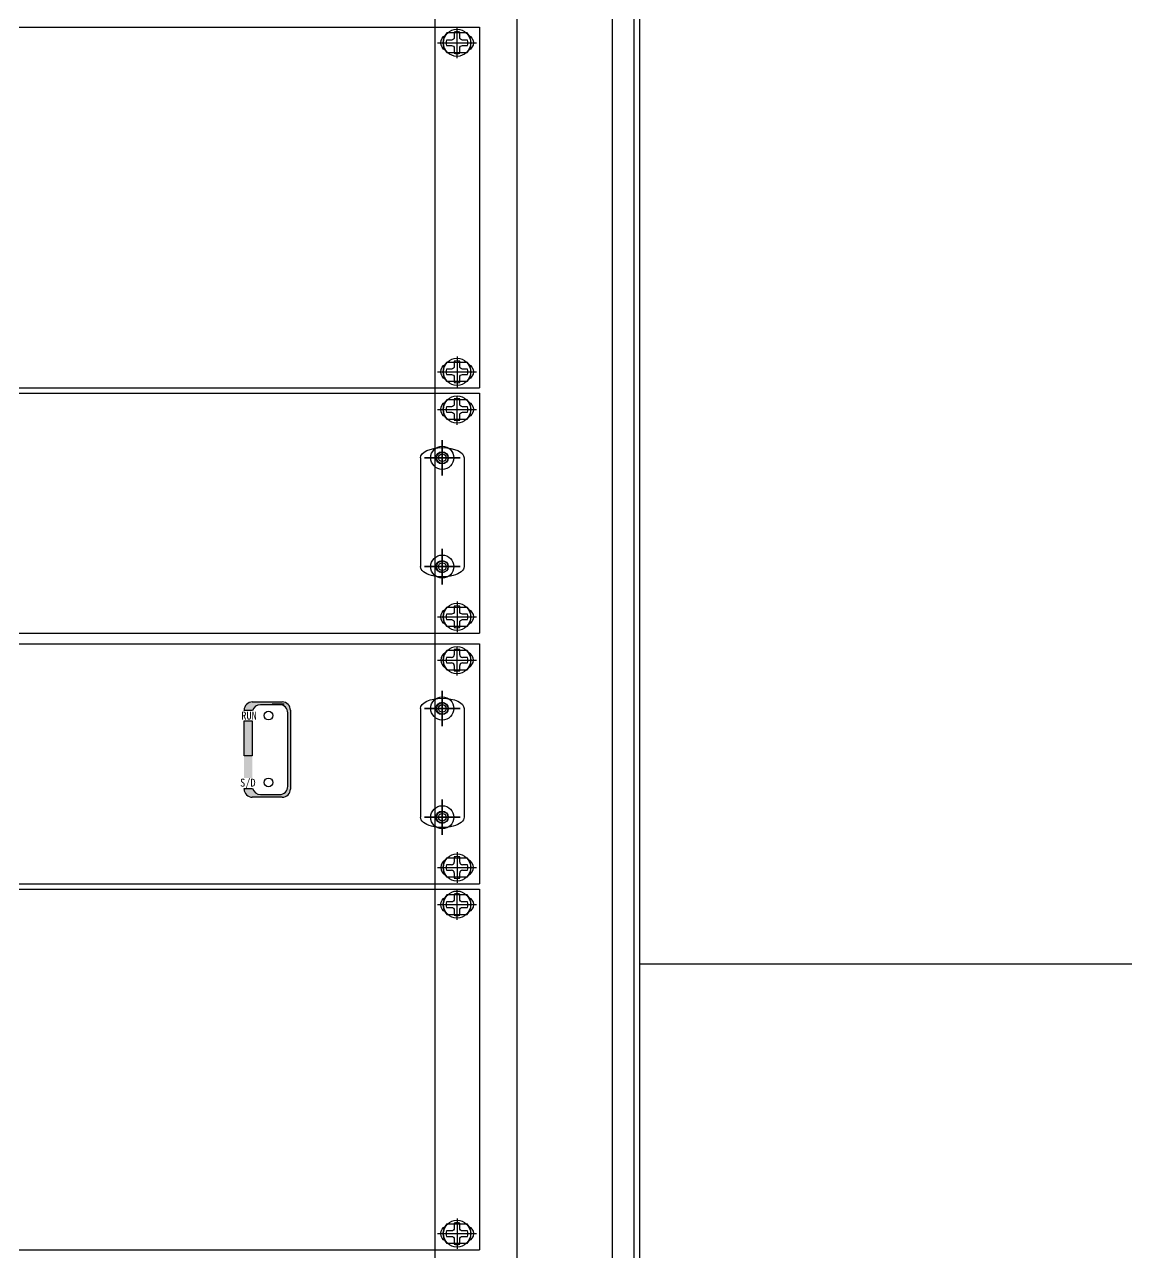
# Model space of a CAD drawing. Header units: millimetres. Extents: x 0 to 2521, y -5 to 594.
# Drawn here: x 2161.04 to 2180.12, y 376.96 to 398.23 of the extents above; entities that cross this region are included whole.
import ezdxf
from ezdxf.enums import TextEntityAlignment as Align

# ---------------------------------------------------------------- set-up
doc = ezdxf.new("R2010")
doc.units = ezdxf.units.MM
doc.header["$LTSCALE"] = 10
doc.layers.add('TT-WAVE-REPT', color=4, linetype='Continuous')
doc.layers.add('TT-WIRE-EQPM', color=2, linetype='Continuous')
doc.styles.add('굴림체', font='GulimChe.ttf')

msp = doc.modelspace()

# ---------------------------------------------------------------- hatches: boundary and pattern name
at = {"layer": 'TT-WIRE-EQPM'}
h = msp.add_hatch(color=256, dxfattribs=at)
h.paths.add_polyline_path([(2164.843204322682, 385.756642053962), (2164.843204322682, 386.1672476978913), (2164.984630147581, 386.1672476978913), (2164.984630147581, 385.756642053962)], flags=17)
h.paths.add_polyline_path([(2164.843204322682, 385.1779693975199), (2164.843204322682, 385.5750394442113), (2164.984630147581, 385.5750394442113), (2164.984630147581, 385.1779693975199)], flags=17)
edge = h.paths.add_edge_path()
edge.add_arc((2165.126055972481, 385.0344205054759), 0.1414258248993105, 195.7847228471879, 270)
edge.add_line((2165.126055972481, 384.8929946805765), (2165.457274229429, 384.8929946805765))
edge.add_arc((2165.457274229429, 385.0344205054759), 0.1414258248995036, 270, 360)
edge.add_line((2165.598700054328, 385.0344205054759), (2165.598700054328, 386.3072529295715))
edge.add_arc((2165.457274229429, 386.3072529295715), 0.1414258248995036, 0, 90)
edge.add_line((2165.457274229429, 386.4486787544709), (2165.126055972481, 386.4486787544709))
edge.add_arc((2165.126055972481, 386.3072529295717), 0.1414258248994072, 90.00000000006948, 163.4668572602531)
edge.add_line((2164.990477357891, 386.3474984661496), (2164.843204322681, 386.3474984661496))
edge.add_line((2164.843204322682, 386.3474984661496), (2164.843204322682, 386.3543948712046))
edge.add_arc((2164.984630147581, 386.3543948712045), 0.1414258248995036, 90, 180, ccw=False)
edge.add_line((2164.984630147581, 386.4958206961041), (2165.504416171062, 386.4958206961041))
edge.add_arc((2165.504416171062, 386.3543948712045), 0.1414258248995036, 0, 90, ccw=False)
edge.add_line((2165.645841995962, 386.3543948712045), (2165.645841995962, 384.9872785638425))
edge.add_arc((2165.504416171062, 384.9872785638427), 0.1414258248995036, -90, 0, ccw=False)
edge.add_line((2165.504416171062, 384.8458527389433), (2164.984630147582, 384.8458527389433))
edge.add_arc((2164.984630147581, 384.9872785638427), 0.1414258248995036, 180, 270, ccw=False)
edge.add_line((2164.843204322682, 384.9872785638427), (2164.843204322682, 384.9959493328731))
edge.add_line((2164.843204322682, 384.9959493328733), (2164.989963236352, 384.9959493328733))
msp.add_hatch(color=256, dxfattribs=at).paths.add_polyline_path([(2164.843204322682, 385.5633341169177), (2164.984630147581, 385.5633341169177), (2164.984630147581, 386.1672476978915), (2164.843204322682, 386.1672476978913)])

# ---------------------------------------------------------------- linework, layer by layer
at = {"layer": 'TT-WAVE-REPT'}
msp.add_lwpolyline([(2171.688117999532, 381.9587540821522), (2236.949639406463, 381.9587540821523, 0.414213562373095), (2239.349639406462, 384.3587540821522), (2239.349639406462, 421.0926055805041)], format="xyb", dxfattribs=at)
at = {"layer": 'TT-WIRE-EQPM'}
for p, q in [((2171.216699331993, 421.4359312389469), (2171.216699331993, 337.287718926417)), ((2171.593834266024, 421.4359312389469), (2171.593834266024, 337.287718926417)), ((2171.688117999532, 421.4359312389469), (2171.688117999532, 337.287718926417)), ((2168.152477992996, 337.5234282601859), (2168.152477992996, 421.2002219051778)), ((2169.56673399561, 419.7152531024325), (2169.566733995611, 339.5033866638461)), ((2171.216699331993, 419.7152531024325), (2171.216699331993, 339.5033866638461)), ((2146.170207457299, 398.1837053032336), (2168.920908489475, 398.1837053032323)), ((2146.170207457299, 398.1837053032336), (2168.920908489475, 398.1837053032323)), ((2168.920908489475, 398.1837053032336), (2168.920908489475, 391.9373980368383)), ((2168.920908489475, 398.1837053032336), (2168.920908489475, 391.9373980368383)), ((2168.703241415012, 398.0847072258043), (2168.356019332829, 398.0847072258043)), ((2168.703241415012, 398.0847072258043), (2168.356019332829, 398.0847072258043)), ((2168.529630373921, 397.6510013627787), (2168.529630373921, 398.1789911090706)), ((2168.529630373921, 397.6510013627787), (2168.529630373921, 398.1789911090706)), ((2168.192565491243, 397.9149962359247), (2168.866695256598, 397.9149962359247)), ((2168.192565491243, 397.9149962359247), (2168.866695256598, 397.9149962359247)), ((2168.356019332829, 397.7452852460452), (2168.703241415012, 397.7452852460452)), ((2168.356019332829, 397.7452852460452), (2168.703241415012, 397.7452852460452)), ((2168.529630373921, 392.479530365614), (2168.529630373921, 391.9515406193223)), ((2168.529630373921, 392.479530365614), (2168.529630373921, 391.9515406193223)), ((2168.356019332829, 392.3852464823476), (2168.703241415013, 392.3852464823476)), ((2168.356019332829, 392.3852464823476), (2168.703241415013, 392.3852464823476)), ((2168.192565491244, 392.2155354924678), (2168.866695256598, 392.2155354924678)), ((2168.192565491244, 392.2155354924678), (2168.866695256598, 392.2155354924678)), ((2168.703241415013, 392.0458245025885), (2168.356019332829, 392.0458245025885)), ((2168.703241415013, 392.0458245025885), (2168.356019332829, 392.0458245025885)), ((2146.170207457299, 391.9373980368383), (2168.920908489475, 391.9373980368347)), ((2146.170207457299, 391.9373980368383), (2168.920908489475, 391.9373980368347)), ((2146.170207457435, 391.8431143033294), (2168.920908489611, 391.8431143033283)), ((2168.920908489611, 391.8431143033294), (2168.920908489611, 387.6899092454454)), ((2168.703241415149, 391.7323307404915), (2168.356019332964, 391.7323307404915)), ((2168.529630374056, 391.2986248774661), (2168.529630374056, 391.7936152646145)), ((2168.192565491379, 391.562619750612), (2168.866695256733, 391.562619750612)), ((2168.356019332964, 391.3929087607325), (2168.703241415149, 391.3929087607325)), ((2168.275063889237, 391.0322729072386), (2168.275063889237, 390.4194276660071)), ((2168.275063889237, 391.0322729072386), (2168.275063889237, 390.4194276660069)), ((2168.275063889237, 391.0322729072386), (2168.275063889237, 390.4194276660073)), ((2168.275063889237, 391.0322729072386), (2168.275063889237, 390.4194276660071)), ((2168.275063889237, 390.4194276660071), (2168.275063889237, 391.0322729072386)), ((2167.897928356172, 390.7258502866227), (2167.897928356172, 388.8401726212951)), ((2168.581486509852, 390.7258502866227), (2167.968641268621, 390.7258502866227)), ((2168.581486509852, 390.7258502866227), (2167.968641268621, 390.7258502866227)), ((2168.581486509852, 390.725850286623), (2167.968641268621, 390.725850286623)), ((2168.581486509852, 390.725850286623), (2167.968641268621, 390.725850286623)), ((2167.968641268621, 390.7258502866227), (2168.581486509852, 390.7258502866227)), ((2168.652199422303, 390.7258502866227), (2168.652199422303, 388.8401726212949)), ((2168.275063889237, 389.1465952419111), (2168.275063889237, 388.5337500006796)), ((2168.275063889237, 389.1465952419111), (2168.275063889237, 388.5337500006794)), ((2168.275063889237, 389.1465952419111), (2168.275063889237, 388.5337500006794)), ((2168.275063889237, 389.1465952419109), (2168.275063889237, 388.5337500006794)), ((2168.275063889237, 388.5337500006794), (2168.275063889237, 389.1465952419109)), ((2168.581486509852, 388.8401726212953), (2167.968641268621, 388.8401726212953)), ((2168.581486509852, 388.8401726212953), (2167.968641268621, 388.8401726212953)), ((2168.581486509852, 388.8401726212953), (2167.968641268621, 388.8401726212953)), ((2168.581486509852, 388.8401726212951), (2167.968641268621, 388.8401726212951)), ((2167.968641268621, 388.8401726212951), (2168.581486509852, 388.8401726212951)), ((2168.529630374058, 388.2343986713088), (2168.529630374058, 387.7064089250168)), ((2168.356019332965, 388.1401147880425), (2168.703241415149, 388.1401147880425)), ((2168.19256549138, 387.9704037981628), (2168.866695256735, 387.9704037981628)), ((2168.703241415149, 387.8006928082833), (2168.356019332965, 387.8006928082833)), ((2146.170207457435, 387.6899092454454), (2168.920908489611, 387.6899092454421)), ((2146.170207457441, 387.5013417784268), (2168.920908489607, 387.5013417784258)), ((2168.703241415144, 387.3905582155888), (2168.356019332959, 387.3905582155888)), ((2168.482488432415, 387.4034271805626), (2168.482488432415, 387.3151311089757)), ((2168.529630374052, 386.9568523525637), (2168.529630374052, 387.4518427397119)), ((2168.576772315682, 387.3151311089757), (2168.576772315682, 387.4034271805626)), ((2168.920908489607, 387.5013417784268), (2168.920908489607, 383.3481367205447)), ((2168.192565491374, 387.2208472257092), (2168.866695256729, 387.2208472257092)), ((2168.435346490782, 387.2679891673424), (2168.347050419196, 387.2679891673424)), ((2168.347050419196, 387.173705284076), (2168.435346490782, 387.173705284076)), ((2168.482488432415, 387.1265633424428), (2168.482488432415, 387.0382672708563)), ((2168.576772315682, 387.0382672708563), (2168.576772315682, 387.1265633424428)), ((2168.712210328902, 387.2679891673424), (2168.623914257315, 387.2679891673424)), ((2168.623914257315, 387.173705284076), (2168.712210328902, 387.173705284076)), ((2168.356019332959, 387.0511362358301), (2168.703241415144, 387.0511362358301)), ((2164.984630147581, 386.4958206961041), (2165.504416171062, 386.4958206961041)), ((2168.275063889233, 386.6905003823363), (2168.275063889233, 386.077655141105)), ((2168.275063889233, 386.6905003823363), (2168.275063889233, 386.077655141105)), ((2168.275063889233, 386.6905003823363), (2168.275063889233, 386.077655141105)), ((2168.275063889233, 386.6905003823363), (2168.275063889233, 386.077655141105)), ((2168.275063889233, 386.077655141105), (2168.275063889233, 386.6905003823363)), ((2164.843204322682, 386.3474984661496), (2164.843204322682, 386.3543948712047)), ((2164.990477357891, 386.3474984661496), (2164.843204322682, 386.3474984661496)), ((2165.457274229429, 386.4486787544709), (2165.126055972481, 386.4486787544709)), ((2165.330000978672, 386.4655260590621), (2165.535091041699, 386.4655260590621)), ((2165.598700054328, 385.0344205054759), (2165.598700054328, 386.3072529295715)), ((2165.645841995962, 386.3543948712047), (2165.645841995962, 384.9872785638427)), ((2167.897928356168, 386.3840777617208), (2167.897928356168, 384.4984000963939)), ((2168.581486509848, 386.3840777617208), (2167.968641268617, 386.3840777617208)), ((2168.581486509848, 386.3840777617204), (2167.968641268617, 386.3840777617204)), ((2168.581486509848, 386.3840777617208), (2167.968641268617, 386.3840777617208)), ((2168.581486509848, 386.3840777617208), (2167.968641268617, 386.3840777617208)), ((2167.968641268617, 386.3840777617208), (2168.581486509848, 386.3840777617208)), ((2168.652199422298, 386.3840777617204), (2168.652199422298, 384.4984000963937)), ((2164.843204322682, 385.5633341169177), (2164.843204322682, 386.1672476978915)), ((2164.843204322682, 386.1672476978915), (2164.984630147581, 386.1672476978915)), ((2164.984630147581, 386.1672476978915), (2164.984630147581, 385.5633341169177)), ((2164.984630147581, 385.5633341169177), (2164.843204322682, 385.5633341169177)), ((2164.843204322682, 384.9872785638427), (2164.843204322682, 384.9959493328733)), ((2164.843204322682, 384.9959493328733), (2164.989963236352, 384.9959493328733)), ((2165.504416171062, 384.8458527389433), (2164.984630147581, 384.8458527389433)), ((2165.126055972481, 384.8929946805765), (2165.457274229429, 384.8929946805765)), ((2168.275063889233, 384.8048227170096), (2168.275063889233, 384.1919774757783)), ((2168.275063889233, 384.8048227170096), (2168.275063889233, 384.1919774757783)), ((2168.275063889233, 384.8048227170096), (2168.275063889233, 384.1919774757783)), ((2168.275063889233, 384.8048227170094), (2168.275063889233, 384.1919774757783)), ((2168.275063889233, 384.1919774757783), (2168.275063889233, 384.8048227170094)), ((2168.581486509848, 384.4984000963942), (2167.968641268617, 384.4984000963942)), ((2168.581486509848, 384.4984000963939), (2167.968641268617, 384.4984000963939)), ((2168.581486509848, 384.4984000963939), (2167.968641268617, 384.4984000963939)), ((2168.581486509848, 384.4984000963939), (2167.968641268617, 384.4984000963939)), ((2167.968641268617, 384.4984000963939), (2168.581486509848, 384.4984000963939)), ((2168.35601933296, 383.7983422631414), (2168.703241415144, 383.7983422631414)), ((2168.482488432417, 383.811211228115), (2168.482488432417, 383.7229151565281)), ((2168.529630374052, 383.8926261464078), (2168.529630374052, 383.3646364001161)), ((2168.576772315683, 383.7229151565281), (2168.576772315683, 383.811211228115)), ((2168.192565491375, 383.628631273262), (2168.86669525673, 383.628631273262)), ((2168.435346490784, 383.6757732148951), (2168.347050419197, 383.6757732148951)), ((2168.347050419197, 383.5814893316289), (2168.435346490784, 383.5814893316289)), ((2168.482488432417, 383.5343473899956), (2168.482488432417, 383.4460513184086)), ((2168.576772315683, 383.4460513184086), (2168.576772315683, 383.5343473899956)), ((2168.712210328903, 383.6757732148951), (2168.623914257316, 383.6757732148951)), ((2168.623914257316, 383.5814893316289), (2168.712210328903, 383.5814893316289)), ((2146.17020745744, 383.3481367205447), (2168.920908489607, 383.3481367205412)), ((2168.703241415144, 383.4589202833826), (2168.35601933296, 383.4589202833826)), ((2146.170207457435, 383.2538529870358), (2168.920908489612, 383.2538529870347)), ((2146.170207457435, 383.2538529870358), (2168.920908489612, 383.2538529870347)), ((2168.703241415149, 383.1548549096067), (2168.356019332964, 383.1548549096067)), ((2168.703241415149, 383.1548549096067), (2168.356019332964, 383.1548549096067)), ((2168.529630374057, 382.7211490465812), (2168.529630374057, 383.2491387928731)), ((2168.529630374057, 382.7211490465812), (2168.529630374057, 383.2491387928731)), ((2168.920908489612, 383.2538529870358), (2168.920908489612, 377.0075457206405)), ((2168.920908489612, 383.2538529870358), (2168.920908489612, 377.0075457206405)), ((2168.192565491379, 382.9851439197271), (2168.866695256734, 382.9851439197271)), ((2168.192565491379, 382.9851439197271), (2168.866695256734, 382.9851439197271)), ((2168.356019332964, 382.8154329298476), (2168.703241415149, 382.8154329298476)), ((2168.356019332964, 382.8154329298476), (2168.703241415149, 382.8154329298476)), ((2168.356019332965, 377.4553941661498), (2168.70324141515, 377.4553941661498)), ((2168.356019332965, 377.4553941661498), (2168.70324141515, 377.4553941661498)), ((2168.529630374057, 377.5496780494162), (2168.529630374057, 377.0216883031244)), ((2168.529630374057, 377.5496780494162), (2168.529630374057, 377.0216883031244)), ((2168.19256549138, 377.2856831762702), (2168.866695256736, 377.2856831762702)), ((2168.19256549138, 377.2856831762702), (2168.866695256736, 377.2856831762702)), ((2146.170207457435, 377.0075457206405), (2168.920908489612, 377.0075457206372)), ((2146.170207457435, 377.0075457206405), (2168.920908489612, 377.0075457206372)), ((2168.70324141515, 377.1159721863909), (2168.356019332965, 377.1159721863909)), ((2168.70324141515, 377.1159721863909), (2168.356019332965, 377.1159721863909))]:
    msp.add_line(p, q, dxfattribs=at)
for points in [[(2168.333205617163, 397.7847027923314, -0.663324958351864), (2168.333205617163, 398.0452896795178)], [(2168.333205617163, 397.7847027923314, -0.663324958351864), (2168.333205617163, 398.0452896795178)], [(2168.726055130655, 398.0452896795243, -0.6633249584375194), (2168.726055130655, 397.7847027923248)], [(2168.726055130655, 398.0452896795243, -0.6633249584375194), (2168.726055130655, 397.7847027923248)], [(2168.333205617164, 392.0852420488746, -0.663324958351864), (2168.333205617164, 392.3458289360611)], [(2168.333205617164, 392.0852420488746, -0.663324958351864), (2168.333205617164, 392.3458289360611)], [(2168.726055130657, 392.3458289360678, -0.6633249584375194), (2168.726055130657, 392.0852420488678)], [(2168.726055130657, 392.3458289360678, -0.6633249584375194), (2168.726055130657, 392.0852420488678)], [(2168.3332056173, 391.4323263070187, -0.663324958351864), (2168.3332056173, 391.6929131942049)], [(2168.726055130792, 391.6929131942116, -0.6633249584375194), (2168.726055130792, 391.4323263070121)], [(2168.3332056173, 387.8401103545694, -0.663324958351864), (2168.3332056173, 388.1006972417559)], [(2168.726055130793, 388.1006972417624, -0.6633249584375194), (2168.726055130793, 387.8401103545628)], [(2168.3332056173, 382.8548504761338, -0.663324958351864), (2168.3332056173, 383.1154373633201)], [(2168.3332056173, 382.8548504761338, -0.663324958351864), (2168.3332056173, 383.1154373633201)], [(2168.726055130792, 383.1154373633267, -0.6633249584375194), (2168.726055130792, 382.8548504761272)], [(2168.726055130792, 383.1154373633267, -0.6633249584375194), (2168.726055130792, 382.8548504761272)], [(2168.333205617301, 377.1553897326769, -0.663324958351864), (2168.333205617301, 377.4159766198636)], [(2168.333205617301, 377.1553897326769, -0.663324958351864), (2168.333205617301, 377.4159766198636)], [(2168.726055130793, 377.41597661987, -0.6633249584375194), (2168.726055130793, 377.1553897326702)], [(2168.726055130793, 377.41597661987, -0.6633249584375194), (2168.726055130793, 377.1553897326702)]]:
    msp.add_lwpolyline(points, format="xyb", dxfattribs=at)
for points in [[(2168.435346490651, 397.962138177558), (2168.347050419064, 397.962138177558, 0.1270166537925512), (2168.347050419064, 397.8678542942915), (2168.435346490651, 397.8678542942915, -0.4142135623730951), (2168.482488432284, 397.8207123526583), (2168.482488432284, 397.7324162810713, 0.1270166537926981), (2168.57677231555, 397.7324162810713), (2168.57677231555, 397.8207123526583, -0.414213562373095), (2168.623914257184, 397.8678542942915), (2168.712210328771, 397.8678542942915, 0.1270166537925509), (2168.712210328771, 397.962138177558), (2168.623914257184, 397.962138177558, -0.4142135623730488), (2168.57677231555, 398.0092801191911), (2168.57677231555, 398.0975761907777, 0.127016653792698), (2168.482488432284, 398.0975761907777), (2168.482488432284, 398.0092801191911, -0.4142135623730605)], [(2168.435346490651, 397.962138177558), (2168.347050419064, 397.962138177558, 0.1270166537925512), (2168.347050419064, 397.8678542942915), (2168.435346490651, 397.8678542942915, -0.4142135623730951), (2168.482488432284, 397.8207123526583), (2168.482488432284, 397.7324162810713, 0.1270166537926981), (2168.57677231555, 397.7324162810713), (2168.57677231555, 397.8207123526583, -0.414213562373095), (2168.623914257184, 397.8678542942915), (2168.712210328771, 397.8678542942915, 0.1270166537925509), (2168.712210328771, 397.962138177558), (2168.623914257184, 397.962138177558, -0.4142135623730488), (2168.57677231555, 398.0092801191911), (2168.57677231555, 398.0975761907777, 0.127016653792698), (2168.482488432284, 398.0975761907777), (2168.482488432284, 398.0092801191911, -0.4142135623730605)], [(2168.435346490652, 392.262677434101), (2168.347050419065, 392.262677434101, 0.1270166537925512), (2168.347050419065, 392.1683935508346), (2168.435346490652, 392.1683935508346, -0.4142135623730951), (2168.482488432285, 392.1212516092014), (2168.482488432285, 392.0329555376146, 0.1270166537926981), (2168.576772315551, 392.0329555376146), (2168.576772315551, 392.1212516092014, -0.414213562373095), (2168.623914257185, 392.1683935508346), (2168.712210328772, 392.1683935508346, 0.1270166537925509), (2168.712210328772, 392.262677434101), (2168.623914257185, 392.262677434101, -0.4142135623730488), (2168.576772315551, 392.3098193757342), (2168.576772315551, 392.3981154473212, 0.127016653792698), (2168.482488432285, 392.3981154473212), (2168.482488432285, 392.3098193757342, -0.4142135623730605)], [(2168.435346490652, 392.262677434101), (2168.347050419065, 392.262677434101, 0.1270166537925512), (2168.347050419065, 392.1683935508346), (2168.435346490652, 392.1683935508346, -0.4142135623730951), (2168.482488432285, 392.1212516092014), (2168.482488432285, 392.0329555376146, 0.1270166537926981), (2168.576772315551, 392.0329555376146), (2168.576772315551, 392.1212516092014, -0.414213562373095), (2168.623914257185, 392.1683935508346), (2168.712210328772, 392.1683935508346, 0.1270166537925509), (2168.712210328772, 392.262677434101), (2168.623914257185, 392.262677434101, -0.4142135623730488), (2168.576772315551, 392.3098193757342), (2168.576772315551, 392.3981154473212, 0.127016653792698), (2168.482488432285, 392.3981154473212), (2168.482488432285, 392.3098193757342, -0.4142135623730605)], [(2168.435346490787, 391.6097616922453), (2168.347050419201, 391.6097616922453, 0.1270166537925512), (2168.347050419201, 391.5154778089789), (2168.435346490787, 391.5154778089789, -0.4142135623730951), (2168.48248843242, 391.4683358673456), (2168.48248843242, 391.3800397957586, 0.1270166537926981), (2168.576772315687, 391.3800397957586), (2168.576772315687, 391.4683358673456, -0.414213562373095), (2168.62391425732, 391.5154778089789), (2168.712210328907, 391.5154778089789, 0.1270166537925509), (2168.712210328907, 391.6097616922453), (2168.62391425732, 391.6097616922453, -0.4142135623730488), (2168.576772315687, 391.6569036338785), (2168.576772315687, 391.7451997054652, 0.127016653792698), (2168.48248843242, 391.7451997054652), (2168.48248843242, 391.6569036338785, -0.4142135623730605)], [(2168.435346490788, 388.017545739796), (2168.347050419201, 388.017545739796, 0.1270166537925512), (2168.347050419201, 387.9232618565296), (2168.435346490788, 387.9232618565296, -0.4142135623730951), (2168.482488432421, 387.8761199148966), (2168.482488432421, 387.7878238433094, 0.1270166537926981), (2168.576772315688, 387.7878238433094), (2168.576772315688, 387.8761199148966, -0.414213562373095), (2168.623914257321, 387.9232618565296), (2168.712210328908, 387.9232618565296, 0.1270166537925509), (2168.712210328908, 388.017545739796), (2168.623914257321, 388.017545739796, -0.4142135623730488), (2168.576772315688, 388.0646876814292), (2168.576772315688, 388.1529837530162, 0.127016653792698), (2168.482488432421, 388.1529837530162), (2168.482488432421, 388.0646876814292, -0.4142135623730605)], [(2168.435346490788, 383.0322858613604), (2168.347050419201, 383.0322858613604, 0.1270166537925512), (2168.347050419201, 382.938001978094), (2168.435346490788, 382.938001978094, -0.4142135623730951), (2168.482488432421, 382.8908600364607), (2168.482488432421, 382.8025639648737, 0.1270166537926981), (2168.576772315687, 382.8025639648737), (2168.576772315687, 382.8908600364607, -0.414213562373095), (2168.62391425732, 382.938001978094), (2168.712210328907, 382.938001978094, 0.1270166537925509), (2168.712210328907, 383.0322858613604), (2168.62391425732, 383.0322858613604, -0.4142135623730488), (2168.576772315687, 383.0794278029936), (2168.576772315687, 383.1677238745802, 0.127016653792698), (2168.482488432421, 383.1677238745802), (2168.482488432421, 383.0794278029936, -0.4142135623730605)], [(2168.435346490788, 383.0322858613604), (2168.347050419201, 383.0322858613604, 0.1270166537925512), (2168.347050419201, 382.938001978094), (2168.435346490788, 382.938001978094, -0.4142135623730951), (2168.482488432421, 382.8908600364607), (2168.482488432421, 382.8025639648737, 0.1270166537926981), (2168.576772315687, 382.8025639648737), (2168.576772315687, 382.8908600364607, -0.414213562373095), (2168.62391425732, 382.938001978094), (2168.712210328907, 382.938001978094, 0.1270166537925509), (2168.712210328907, 383.0322858613604), (2168.62391425732, 383.0322858613604, -0.4142135623730488), (2168.576772315687, 383.0794278029936), (2168.576772315687, 383.1677238745802, 0.127016653792698), (2168.482488432421, 383.1677238745802), (2168.482488432421, 383.0794278029936, -0.4142135623730605)], [(2168.435346490788, 377.3328251179034), (2168.347050419202, 377.3328251179034, 0.1270166537925512), (2168.347050419202, 377.238541234637), (2168.435346490788, 377.238541234637, -0.4142135623730951), (2168.482488432422, 377.1913992930038), (2168.482488432422, 377.1031032214168, 0.1270166537926981), (2168.576772315688, 377.1031032214168), (2168.576772315688, 377.1913992930038, -0.414213562373095), (2168.623914257321, 377.238541234637), (2168.712210328908, 377.238541234637, 0.1270166537925509), (2168.712210328908, 377.3328251179034), (2168.623914257321, 377.3328251179034, -0.4142135623730488), (2168.576772315688, 377.3799670595366), (2168.576772315688, 377.4682631311234, 0.127016653792698), (2168.482488432422, 377.4682631311234), (2168.482488432422, 377.3799670595366, -0.4142135623730605)], [(2168.435346490788, 377.3328251179034), (2168.347050419202, 377.3328251179034, 0.1270166537925512), (2168.347050419202, 377.238541234637), (2168.435346490788, 377.238541234637, -0.4142135623730951), (2168.482488432422, 377.1913992930038), (2168.482488432422, 377.1031032214168, 0.1270166537926981), (2168.576772315688, 377.1031032214168), (2168.576772315688, 377.1913992930038, -0.414213562373095), (2168.623914257321, 377.238541234637), (2168.712210328908, 377.238541234637, 0.1270166537925509), (2168.712210328908, 377.3328251179034), (2168.623914257321, 377.3328251179034, -0.4142135623730488), (2168.576772315688, 377.3799670595366), (2168.576772315688, 377.4682631311234, 0.127016653792698), (2168.482488432422, 377.4682631311234), (2168.482488432422, 377.3799670595366, -0.4142135623730605)]]:
    msp.add_lwpolyline(points, format="xyb", close=True, dxfattribs=at)
for centre, radius in [((2168.529630373917, 397.9149962359247), 0.2357097081659459), ((2168.529630373917, 397.9149962359247), 0.2357097081659459), ((2168.529630373918, 392.2155354924678), 0.2357097081659459), ((2168.529630373918, 392.2155354924678), 0.2357097081659459), ((2168.529630374054, 391.562619750612), 0.2357097081659459), ((2168.275063889237, 390.7258502866227), 0.2003532519410541), ((2168.270349695099, 390.7258502866227), 0.1060693686746757), ((2168.275063889237, 390.725850286623), 0.09899807742969728), ((2168.275063889237, 390.7258502866227), 0.06599871828646485), ((2168.275063889237, 388.8401726212951), 0.2003532519410541), ((2168.270349695099, 388.8401726212951), 0.1060693686746757), ((2168.275063889237, 388.8401726212951), 0.09899807742969728), ((2168.275063889237, 388.8401726212953), 0.06599871828646485), ((2168.529630374054, 387.9704037981628), 0.2357097081659459), ((2168.529630374048, 387.2208472257092), 0.2357097081658393), ((2168.275063889233, 386.3840777617204), 0.2003532519409634), ((2168.270349695095, 386.3840777617204), 0.1060693686746277), ((2165.265776279189, 386.2601109879385), 0.07542710661306862), ((2165.265776279189, 386.2601109879385), 0.07542710661306862), ((2165.265776279189, 386.2601109879385), 0.07542710661306862), ((2168.275063889233, 386.3840777617208), 0.09899807742965253), ((2168.275063889233, 386.3840777617208), 0.06599871828643503), ((2165.265776279189, 385.1028757041901), 0.07542710661306862), ((2165.265776279189, 385.1028757041901), 0.07542710661306862), ((2165.265776279189, 385.1028757041901), 0.07542710661306862), ((2168.275063889233, 384.4984000963937), 0.2003532519409634), ((2168.270349695095, 384.4984000963937), 0.1060693686746277), ((2168.275063889233, 384.4984000963939), 0.09899807742965253), ((2168.275063889233, 384.4984000963939), 0.06599871828643503), ((2168.52963037405, 383.628631273262), 0.2357097081658393), ((2168.529630374053, 382.9851439197271), 0.2357097081659459), ((2168.529630374053, 382.9851439197271), 0.2357097081659459), ((2168.529630374055, 377.2856831762702), 0.2357097081659459), ((2168.529630374055, 377.2856831762702), 0.2357097081659459)]:
    msp.add_circle(centre, radius, dxfattribs=at)
for centre, radius, start, end in [((2168.529630373921, 397.9149962359247), 0.2427809994108667, 135.6508375314992, 224.349162468335), ((2168.529630373921, 397.9149962359247), 0.2427809994108667, 135.6508375314992, 224.349162468335), ((2168.529630373921, 397.9149962359247), 0.2427809994108674, 315.6508375316696, 44.34916246850084), ((2168.529630373921, 397.9149962359247), 0.2427809994108674, 315.6508375316696, 44.34916246850084), ((2168.529630373921, 392.2155354924678), 0.2427809994108667, 135.650837531665, 224.3491624685009), ((2168.529630373921, 392.2155354924678), 0.2427809994108667, 135.650837531665, 224.3491624685009), ((2168.529630373921, 392.2155354924678), 0.2427809994108674, 315.6508375314992, 44.34916246833038), ((2168.529630373921, 392.2155354924678), 0.2427809994108674, 315.6508375314992, 44.34916246833038), ((2168.529630374056, 391.562619750612), 0.2427809994108667, 135.6508375315913, 224.3491624684087), ((2168.529630374056, 391.562619750612), 0.2427809994108674, 315.6508375315913, 44.34916246840873), ((2168.529630374057, 387.9704037981628), 0.2427809994108667, 135.6508375315913, 224.3491624684087), ((2168.529630374058, 387.9704037981628), 0.2427809994108674, 315.6508375315913, 44.34916246840873), ((2168.388204549149, 387.2208472257092), 0.1414258248994862, 112.8853804538191, 247.1146195461809), ((2168.529630374052, 387.2208472257092), 0.2427809994107569, 135.6508375314992, 224.3491624685009), ((2168.529630374048, 387.220847225709), 0.1885677665330451, 75.52248781408316, 104.4775121859169), ((2168.529630374052, 387.2208472257092), 0.2427809994107576, 315.6508375314992, 44.34916246850084), ((2168.671056198948, 387.2208472257092), 0.1414258248995599, 292.8853804470297, 67.11461955297035), ((2168.529630374049, 387.2208472257092), 0.1885677665328418, 165.5224878140579, 194.4775121859358), ((2168.435346490782, 387.3151311089757), 0.04714194163319557, 269.9999999998697, 359.9999999999349), ((2168.435346490782, 387.1265633424428), 0.04714194163320629, 6.513775987637282e-11, 90.00000000006513), ((2168.623914257315, 387.3151311089757), 0.04714194163314734, 179.9999999999674, 269.9999999999349), ((2168.623914257315, 387.1265633424428), 0.0471419416331527, 90, 180), ((2168.529630374048, 387.2208472257092), 0.1885677665328418, 345.5224878140579, 14.47751218593576), ((2168.529630374048, 387.2208472257097), 0.1885677665330451, 255.5224878140831, 284.4775121859169), ((2164.984630147581, 386.3543948712047), 0.1414258248994581, 90, 180.0000000000326), ((2165.504416171062, 386.3543948712047), 0.1414258248994795, 359.9999999999674, 90), ((2165.126055972481, 386.3072529295717), 0.1414258248994099, 90.00000000006513, 163.4668572602523), ((2165.457274229429, 386.3072529295717), 0.1414258248994688, 359.9999999999674, 90), ((2165.126055972481, 385.0344205054759), 0.1414258248993888, 195.7847228472045, 269.9999999999349), ((2165.457274229429, 385.0344205054759), 0.1414258248994688, 270, 0), ((2164.984630147581, 384.9872785638427), 0.1414258248994259, 179.9999999999674, 270), ((2165.504416171062, 384.9872785638427), 0.1414258248994474, 270, 0), ((2168.38820454915, 383.6286312732616), 0.1414258248994565, 112.8853804538191, 247.1146195461809), ((2168.529630374052, 383.628631273262), 0.2427809994107569, 135.6508375314992, 224.3491624685009), ((2168.435346490784, 383.7229151565281), 0.04714194163319557, 270, 0), ((2168.52963037405, 383.6286312732616), 0.1885677665330451, 75.52248781408316, 104.4775121859169), ((2168.623914257316, 383.7229151565283), 0.04714194163323309, 180.0000000000326, 270), ((2168.529630374052, 383.628631273262), 0.2427809994107576, 315.6508375314992, 44.34916246850084), ((2168.671056198948, 383.6286312732616), 0.1414258248995599, 292.8853804470297, 67.11461955297035), ((2168.52963037405, 383.628631273262), 0.1885677665327534, 165.5224878140579, 194.4775121859358), ((2168.435346490784, 383.5343473899956), 0.0471419416331527, 3.256887993818641e-11, 90), ((2168.623914257316, 383.5343473899956), 0.04714194163319557, 89.99999999986973, 179.9999999999349), ((2168.52963037405, 383.628631273262), 0.1885677665327534, 345.5224878140579, 14.47751218593576), ((2168.52963037405, 383.6286312732623), 0.1885677665330451, 255.5224878140831, 284.4775121859169), ((2168.529630374057, 382.9851439197271), 0.2427809994108667, 135.6508375314992, 224.349162468335), ((2168.529630374057, 382.9851439197271), 0.2427809994108667, 135.6508375314992, 224.349162468335), ((2168.529630374057, 382.9851439197271), 0.2427809994108674, 315.6508375316696, 44.34916246850084), ((2168.529630374057, 382.9851439197271), 0.2427809994108674, 315.6508375316696, 44.34916246850084), ((2168.529630374057, 377.2856831762702), 0.2427809994108667, 135.650837531665, 224.3491624685009), ((2168.529630374057, 377.2856831762702), 0.2427809994108667, 135.650837531665, 224.3491624685009), ((2168.529630374057, 377.2856831762702), 0.2427809994108674, 315.6508375314992, 44.34916246833038), ((2168.529630374057, 377.2856831762702), 0.2427809994108674, 315.6508375314992, 44.34916246833038)]:
    msp.add_arc(centre, radius, start, end, dxfattribs=at)
at = {"layer": 'TT-WIRE-EQPM', "extrusion": (0, 0, -1)}
for centre, major_axis, ratio, start_param, end_param in [((2168.275063889237, 390.7258502866227), (0.3771355330655134, 7.317392409032458e-13), 0.46875, 3.141592653593932, 6.283185307183725), ((2168.275063889237, 388.8401726212951), (-0.3771355330655134, -2.926956963612983e-12), 0.46875, 3.141592653606349, 6.283185307196143), ((2168.275063889233, 386.3840777617204), (0.3771355330653428, 7.317392409029086e-13), 0.4687500000000001, 3.141592653593932, 6.283185307183725), ((2168.275063889233, 384.4984000963937), (-0.3771355330653428, -2.926956963611634e-12), 0.4687500000000001, 3.141592653606349, 6.283185307196143)]:
    msp.add_ellipse(centre, major_axis=major_axis, ratio=ratio, start_param=start_param, end_param=end_param, dxfattribs=at)

# ---------------------------------------------------------------- texts
at = {"layer": 'TT-WIRE-EQPM', "style": '굴림체'}
for s, p in [('RUN', (2164.928784277785, 386.2603143548137)), ('S/D', (2164.908068382085, 385.0984709389004))]:
    msp.add_text(s, height=0.1385973084015135, dxfattribs=at).set_placement(p, align=Align.MIDDLE_CENTER)

doc.saveas('drawing.dxf')
